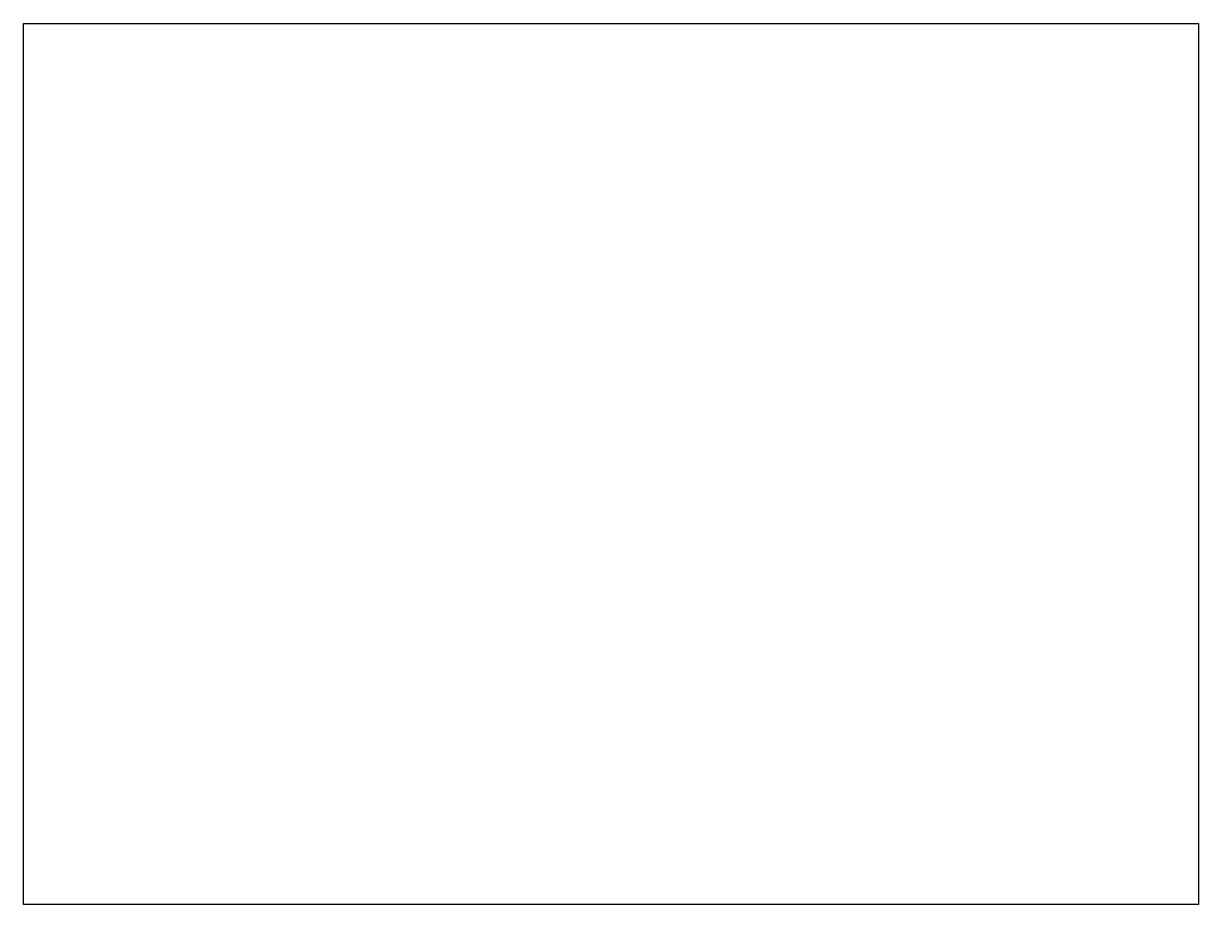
# Model space of a CAD drawing. Header units: inches. Extents: x 6 to 606, y -428 to 22.
import ezdxf

# ---------------------------------------------------------------- set-up
doc = ezdxf.new("R2010")
doc.units = ezdxf.units.IN
doc.header["$MEASUREMENT"] = 0

msp = doc.modelspace()

# ---------------------------------------------------------------- linework, layer by layer
msp.add_lwpolyline([(5.74, 22.36), (605.74, 22.36), (605.74, -427.64), (5.74, -427.64)], close=True)

doc.saveas('drawing.dxf')
